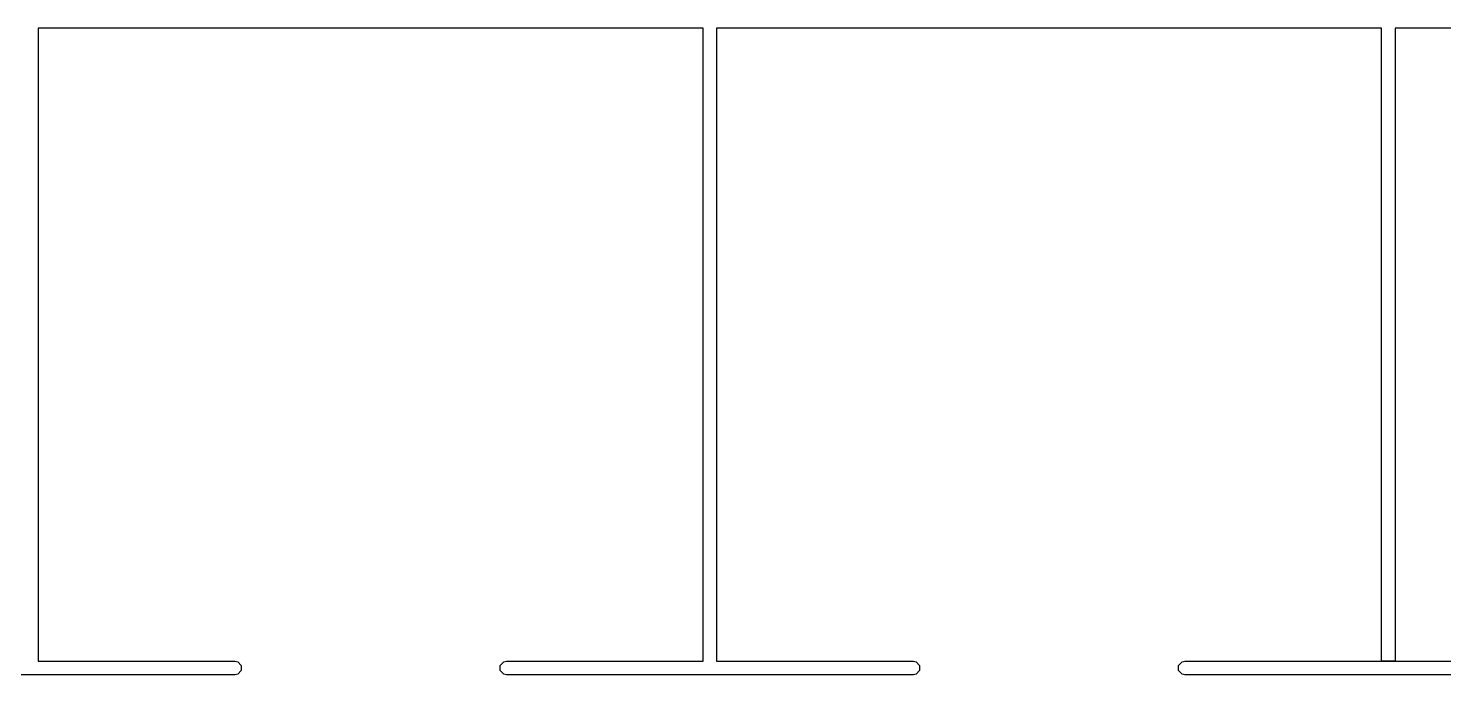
# Model space of a CAD drawing. Header units: inches. Extents: x 0 to 2.68, y 0 to 2.67.
# Drawn here: x 0.8057 to 1.223, y 0.2343 to 0.4248 of the extents above; entities that cross this region are included whole.
import ezdxf

# ---------------------------------------------------------------- set-up
doc = ezdxf.new("R2010")
doc.units = ezdxf.units.IN
doc.header["$MEASUREMENT"] = 0
doc.layers.add('Edge.Cuts', color=254, linetype='CONTINUOUS', true_color=0xd0d2cd)

msp = doc.modelspace()

# ---------------------------------------------------------------- linework, layer by layer
at = {"layer": 'Edge.Cuts', "linetype": 'CONTINUOUS'}
for p, q in [((1.00472, 0.4248), (0.80866, 0.4248)), ((0.80866, 0.4248), (0.80866, 0.23819)), ((1.00472, 0.23819), (1.00472, 0.4248)), ((1.20472, 0.4248), (1.00866, 0.4248)), ((1.00866, 0.4248), (1.00866, 0.23819)), ((1.20472, 0.23819), (1.20472, 0.4248)), ((1.30472, 0.4248), (1.20866, 0.4248)), ((1.20866, 0.4248), (1.20866, 0.23819)), ((0.80866, 0.23819), (0.86669, 0.23819)), ((0.86669, 0.23819), (0.86745, 0.23804)), ((0.86745, 0.23804), (0.86851, 0.23697)), ((0.94487, 0.23697), (0.94594, 0.23804)), ((0.94594, 0.23804), (0.94669, 0.23819)), ((0.94669, 0.23819), (1.00472, 0.23819)), ((1.00866, 0.23819), (1.06669, 0.23819)), ((1.06669, 0.23819), (1.06745, 0.23804)), ((1.06745, 0.23804), (1.06851, 0.23697)), ((1.14487, 0.23697), (1.14594, 0.23804)), ((1.14594, 0.23804), (1.14669, 0.23819)), ((1.14669, 0.23819), (1.20472, 0.23819)), ((1.20472, 0.23819), (1.20866, 0.23819)), ((1.20866, 0.23819), (1.20472, 0.23819)), ((1.20866, 0.23819), (1.30472, 0.23819)), ((0.86669, 0.23425), (0.74669, 0.23425)), ((0.86745, 0.2344), (0.86669, 0.23425)), ((0.86851, 0.23547), (0.86745, 0.2344)), ((0.86851, 0.23697), (0.86851, 0.23547)), ((0.94487, 0.23547), (0.94487, 0.23697)), ((0.94594, 0.2344), (0.94487, 0.23547)), ((0.94669, 0.23425), (0.94594, 0.2344)), ((1.06669, 0.23425), (0.94669, 0.23425)), ((1.06745, 0.2344), (1.06669, 0.23425)), ((1.06851, 0.23547), (1.06745, 0.2344)), ((1.06851, 0.23697), (1.06851, 0.23547)), ((1.14487, 0.23547), (1.14487, 0.23697)), ((1.14594, 0.2344), (1.14487, 0.23547)), ((1.14669, 0.23425), (1.14594, 0.2344)), ((1.30669, 0.23425), (1.14669, 0.23425))]:
    msp.add_line(p, q, dxfattribs=at)

doc.saveas('drawing.dxf')
